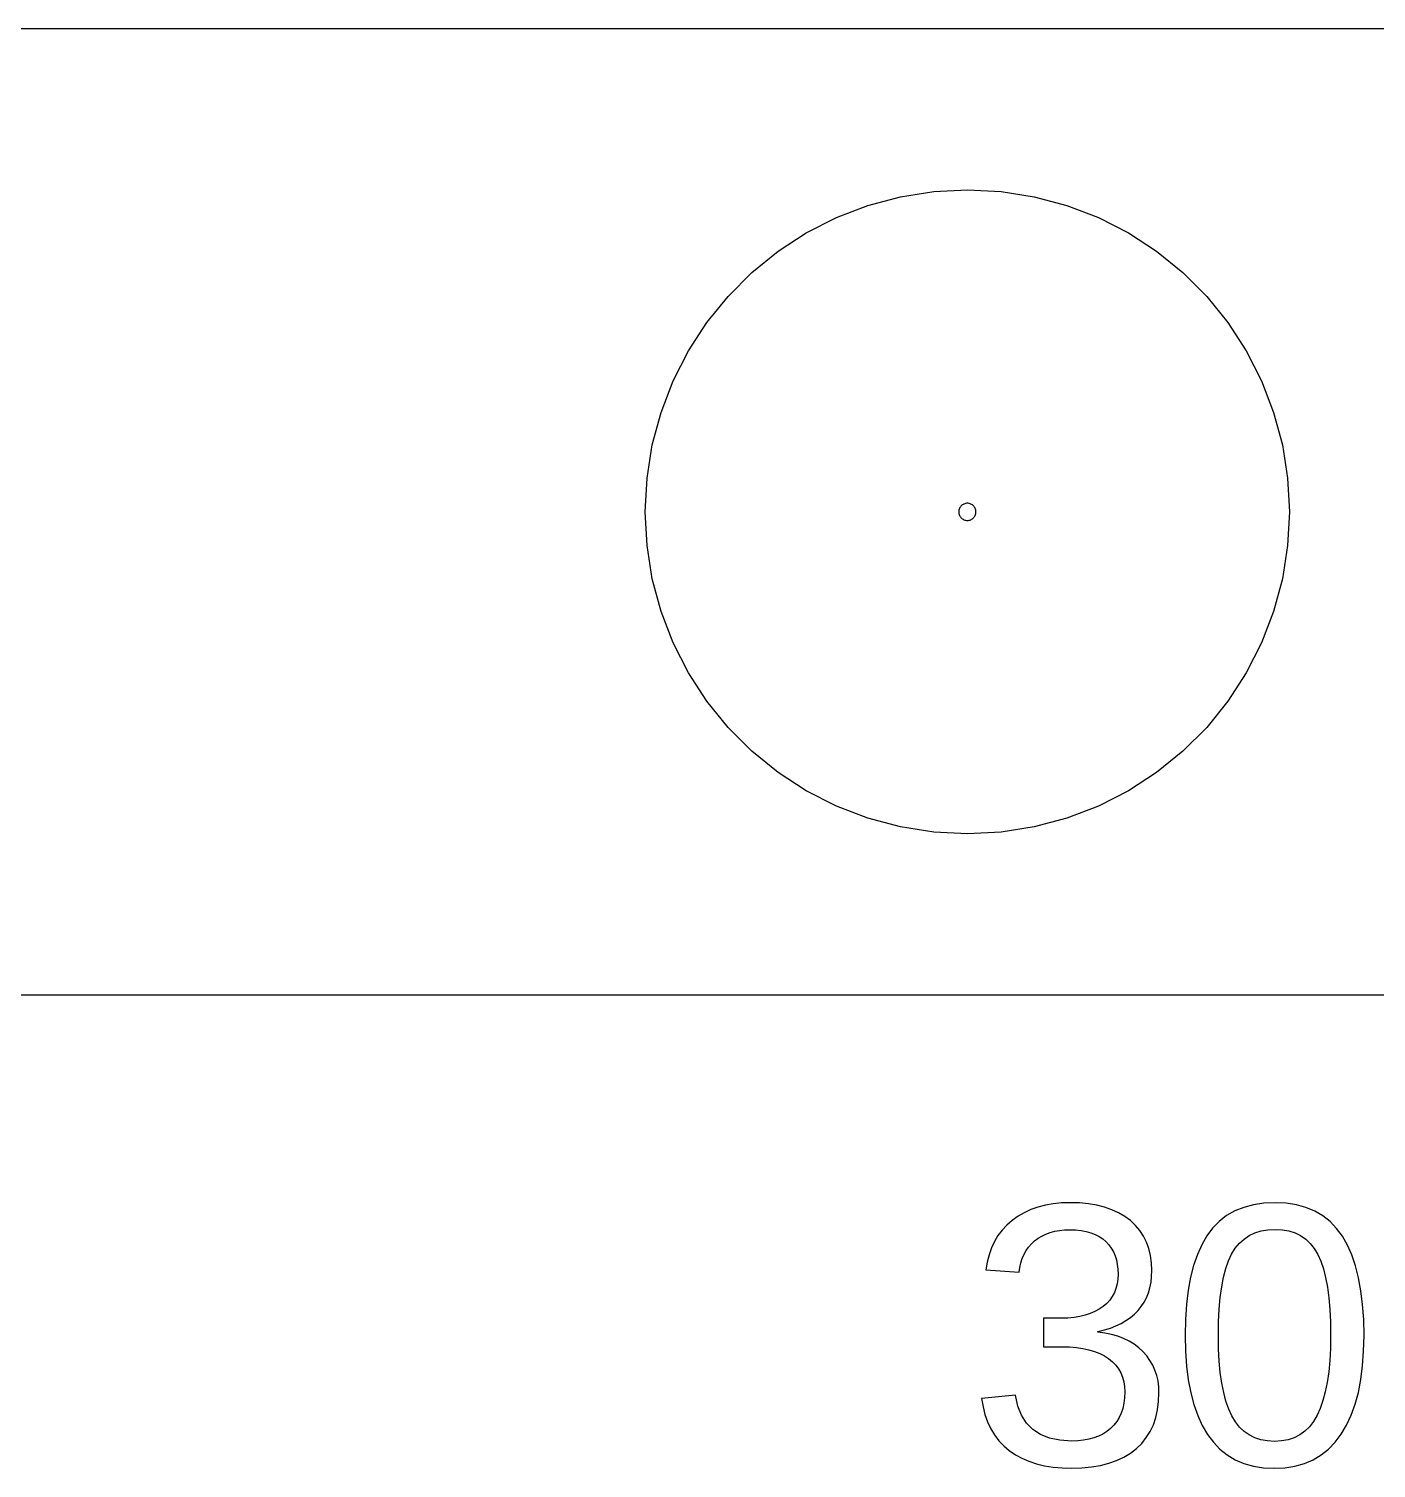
# Model space of a CAD drawing. Header units: metres. Extents: x -25 to 300, y -28 to 56.
# Drawn here: x 57.9 to 136.3, y -27.6 to 56.2 of the extents above; entities that cross this region are included whole.
import ezdxf

# ---------------------------------------------------------------- set-up
doc = ezdxf.new("R2010")
doc.units = ezdxf.units.M

msp = doc.modelspace()

# ---------------------------------------------------------------- linework, layer by layer
for p, q in [((300, 56.25), (0, 56.25)), ((106.706, 45.9573), (108.602, 46.4653)), ((108.602, 46.4653), (110.54, 46.7723)), ((110.54, 46.7723), (112.5, 46.875)), ((112.5, 46.875), (114.46, 46.7723)), ((114.46, 46.7723), (116.398, 46.4653)), ((116.398, 46.4653), (118.294, 45.9573)), ((103.125, 44.363), (104.874, 45.254)), ((104.874, 45.254), (106.706, 45.9573)), ((118.294, 45.9573), (120.126, 45.254)), ((120.126, 45.254), (121.875, 44.363)), ((101.479, 43.2941), (103.125, 44.363)), ((121.875, 44.363), (123.521, 43.2941)), ((99.9538, 42.059), (101.479, 43.2941)), ((123.521, 43.2941), (125.046, 42.059)), ((98.566, 40.6712), (99.9538, 42.059)), ((125.046, 42.059), (126.434, 40.6712)), ((97.3309, 39.146), (98.566, 40.6712)), ((126.434, 40.6712), (127.669, 39.146)), ((96.262, 37.5), (97.3309, 39.146)), ((127.669, 39.146), (128.738, 37.5)), ((95.371, 35.7513), (96.262, 37.5)), ((128.738, 37.5), (129.629, 35.7513)), ((94.6677, 33.9191), (95.371, 35.7513)), ((129.629, 35.7513), (130.332, 33.9191)), ((94.1597, 32.0233), (94.6677, 33.9191)), ((130.332, 33.9191), (130.84, 32.0233)), ((93.8527, 30.0849), (94.1597, 32.0233)), ((130.84, 32.0233), (131.147, 30.0849)), ((93.75, 28.125), (93.8527, 30.0849)), ((131.147, 30.0849), (131.25, 28.125)), ((112.165, 28.4966), (112.128, 28.4596)), ((112.206, 28.5295), (112.165, 28.4966)), ((112.25, 28.558), (112.206, 28.5295)), ((112.297, 28.5818), (112.25, 28.558)), ((112.345, 28.6005), (112.297, 28.5818)), ((112.396, 28.6141), (112.345, 28.6005)), ((112.448, 28.6223), (112.396, 28.6141)), ((112.5, 28.625), (112.448, 28.6223)), ((112.552, 28.6223), (112.5, 28.625)), ((112.604, 28.6141), (112.552, 28.6223)), ((112.655, 28.6005), (112.604, 28.6141)), ((112.703, 28.5818), (112.655, 28.6005)), ((112.75, 28.558), (112.703, 28.5818)), ((112.794, 28.5295), (112.75, 28.558)), ((112.835, 28.4966), (112.794, 28.5295)), ((112.872, 28.4596), (112.835, 28.4966)), ((93.8527, 26.1651), (93.75, 28.125)), ((112.003, 28.1773), (112, 28.125)), ((112, 28.125), (112.003, 28.0727)), ((112.011, 28.2289), (112.003, 28.1773)), ((112.003, 28.0727), (112.011, 28.021)), ((112.024, 28.2795), (112.011, 28.2289)), ((112.011, 28.021), (112.024, 27.9705)), ((112.043, 28.3284), (112.024, 28.2795)), ((112.024, 27.9705), (112.043, 27.9216)), ((112.067, 28.375), (112.043, 28.3284)), ((112.043, 27.9216), (112.067, 27.875)), ((112.095, 28.4189), (112.067, 28.375)), ((112.067, 27.875), (112.095, 27.8311)), ((112.128, 28.4596), (112.095, 28.4189)), ((112.095, 27.8311), (112.128, 27.7904)), ((112.128, 27.7904), (112.165, 27.7534)), ((112.165, 27.7534), (112.206, 27.7205)), ((112.206, 27.7205), (112.25, 27.692)), ((112.25, 27.692), (112.297, 27.6682)), ((112.297, 27.6682), (112.345, 27.6495)), ((112.655, 27.6495), (112.703, 27.6682)), ((112.703, 27.6682), (112.75, 27.692)), ((112.75, 27.692), (112.794, 27.7205)), ((112.794, 27.7205), (112.835, 27.7534)), ((112.835, 27.7534), (112.872, 27.7904)), ((112.905, 28.4189), (112.872, 28.4596)), ((112.872, 27.7904), (112.905, 27.8311)), ((112.933, 28.375), (112.905, 28.4189)), ((112.905, 27.8311), (112.933, 27.875)), ((112.957, 28.3284), (112.933, 28.375)), ((112.933, 27.875), (112.957, 27.9216)), ((112.976, 28.2795), (112.957, 28.3284)), ((112.957, 27.9216), (112.976, 27.9705)), ((112.989, 28.2289), (112.976, 28.2795)), ((112.976, 27.9705), (112.989, 28.021)), ((112.997, 28.1773), (112.989, 28.2289)), ((112.989, 28.021), (112.997, 28.0727)), ((113, 28.125), (112.997, 28.1773)), ((112.997, 28.0727), (113, 28.125)), ((131.25, 28.125), (131.147, 26.1651)), ((112.345, 27.6495), (112.396, 27.6359)), ((112.396, 27.6359), (112.448, 27.6277)), ((112.448, 27.6277), (112.5, 27.625)), ((112.5, 27.625), (112.552, 27.6277)), ((112.552, 27.6277), (112.604, 27.6359)), ((112.604, 27.6359), (112.655, 27.6495)), ((94.1597, 24.2267), (93.8527, 26.1651)), ((131.147, 26.1651), (130.84, 24.2267)), ((94.6677, 22.3309), (94.1597, 24.2267)), ((130.84, 24.2267), (130.332, 22.3309)), ((95.371, 20.4987), (94.6677, 22.3309)), ((130.332, 22.3309), (129.629, 20.4987)), ((96.262, 18.75), (95.371, 20.4987)), ((129.629, 20.4987), (128.738, 18.75)), ((97.3309, 17.104), (96.262, 18.75)), ((128.738, 18.75), (127.669, 17.104)), ((98.566, 15.5788), (97.3309, 17.104)), ((127.669, 17.104), (126.434, 15.5788)), ((99.9538, 14.191), (98.566, 15.5788)), ((126.434, 15.5788), (125.046, 14.191)), ((101.479, 12.9559), (99.9538, 14.191)), ((125.046, 14.191), (123.521, 12.9559)), ((103.125, 11.887), (101.479, 12.9559)), ((123.521, 12.9559), (121.875, 11.887)), ((104.874, 10.996), (103.125, 11.887)), ((121.875, 11.887), (120.126, 10.996)), ((106.706, 10.2927), (104.874, 10.996)), ((120.126, 10.996), (118.294, 10.2927)), ((108.602, 9.78473), (106.706, 10.2927)), ((118.294, 10.2927), (116.398, 9.78473)), ((110.54, 9.47771), (108.602, 9.78473)), ((112.5, 9.375), (110.54, 9.47771)), ((114.46, 9.47771), (112.5, 9.375)), ((116.398, 9.78473), (114.46, 9.47771)), ((0, 0), (300, 0)), ((116.202, -12.4977), (115.815, -12.6751)), ((116.612, -12.3526), (116.202, -12.4977)), ((117.046, -12.2397), (116.612, -12.3526)), ((117.503, -12.1591), (117.046, -12.2397)), ((117.984, -12.1107), (117.503, -12.1591)), ((118.488, -12.0946), (117.984, -12.1107)), ((119.036, -12.1109), (118.488, -12.0946)), ((119.553, -12.1599), (119.036, -12.1109)), ((120.038, -12.2415), (119.553, -12.1599)), ((120.492, -12.3558), (120.038, -12.2415)), ((120.914, -12.5027), (120.492, -12.3558)), ((121.305, -12.6822), (120.914, -12.5027)), ((128.588, -12.3661), (128.068, -12.5773)), ((129.155, -12.2153), (128.588, -12.3661)), ((129.767, -12.1248), (129.155, -12.2153)), ((130.425, -12.0946), (129.767, -12.1248)), ((131.065, -12.1251), (130.425, -12.0946)), ((131.662, -12.2166), (131.065, -12.1251)), ((132.215, -12.369), (131.662, -12.2166)), ((132.725, -12.5824), (132.215, -12.369)), ((114.8, -13.3969), (114.524, -13.6924)), ((115.111, -13.1266), (114.8, -13.3969)), ((115.451, -12.8847), (115.111, -13.1266)), ((115.815, -12.6751), (115.451, -12.8847)), ((121.664, -12.8944), (121.305, -12.6822)), ((121.992, -13.1392), (121.664, -12.8944)), ((122.285, -13.4127), (121.992, -13.1392)), ((127.163, -13.1806), (126.779, -13.5728)), ((127.592, -12.8488), (127.163, -13.1806)), ((128.068, -12.5773), (127.592, -12.8488)), ((133.192, -12.8568), (132.725, -12.5824)), ((133.615, -13.1921), (133.192, -12.8568)), ((133.995, -13.5884), (133.615, -13.1921)), ((114.281, -14.0132), (114.073, -14.3593)), ((114.524, -13.6924), (114.281, -14.0132)), ((116.418, -14.3186), (116.621, -14.1664)), ((116.621, -14.1664), (116.839, -14.0345)), ((116.839, -14.0345), (117.073, -13.9229)), ((117.073, -13.9229), (117.321, -13.8316)), ((117.321, -13.8316), (117.585, -13.7606)), ((117.585, -13.7606), (117.863, -13.7099)), ((117.863, -13.7099), (118.157, -13.6794)), ((118.157, -13.6794), (118.466, -13.6693)), ((118.466, -13.6693), (118.804, -13.6801)), ((118.804, -13.6801), (119.12, -13.7126)), ((119.12, -13.7126), (119.415, -13.7668)), ((119.415, -13.7668), (119.689, -13.8426)), ((119.689, -13.8426), (119.941, -13.9401)), ((119.941, -13.9401), (120.171, -14.0592)), ((120.171, -14.0592), (120.38, -14.2)), ((120.38, -14.2), (120.568, -14.3625)), ((122.539, -13.712), (122.285, -13.4127)), ((122.753, -14.037), (122.539, -13.712)), ((122.929, -14.3876), (122.753, -14.037)), ((126.441, -14.0253), (126.146, -14.5379)), ((126.779, -13.5728), (126.441, -14.0253)), ((128.335, -14.4572), (128.606, -14.2097)), ((128.606, -14.2097), (128.907, -14.0072)), ((128.907, -14.0072), (129.24, -13.8498)), ((129.24, -13.8498), (129.604, -13.7373)), ((129.604, -13.7373), (129.999, -13.6698)), ((129.999, -13.6698), (130.425, -13.6473)), ((130.425, -13.6473), (130.84, -13.6702)), ((130.84, -13.6702), (131.225, -13.7387)), ((131.225, -13.7387), (131.58, -13.8529)), ((131.58, -13.8529), (131.904, -14.0128)), ((131.904, -14.0128), (132.198, -14.2183)), ((132.198, -14.2183), (132.461, -14.4695)), ((134.332, -14.0457), (133.995, -13.5884)), ((134.627, -14.5627), (134.332, -14.0457)), ((113.9, -14.7308), (113.761, -15.1275)), ((114.073, -14.3593), (113.9, -14.7308)), ((115.8, -15.0992), (115.924, -14.8791)), ((115.924, -14.8791), (116.068, -14.6757)), ((116.068, -14.6757), (116.233, -14.4888)), ((116.233, -14.4888), (116.418, -14.3186)), ((120.568, -14.3625), (120.733, -14.5433)), ((120.733, -14.5433), (120.877, -14.7398)), ((120.877, -14.7398), (120.999, -14.952)), ((120.999, -14.952), (121.098, -15.18)), ((123.066, -14.7639), (122.929, -14.3876)), ((123.164, -15.1659), (123.066, -14.7639)), ((126.146, -14.5379), (125.89, -15.1111)), ((127.887, -15.0871), (128.096, -14.7496)), ((128.096, -14.7496), (128.335, -14.4572)), ((132.461, -14.4695), (132.694, -14.7664)), ((132.694, -14.7664), (132.897, -15.109)), ((134.883, -15.1384), (134.627, -14.5627)), ((113.656, -15.5495), (113.585, -15.9967)), ((113.761, -15.1275), (113.656, -15.5495)), ((115.51, -16.1457), (115.552, -15.8592)), ((115.552, -15.8592), (115.614, -15.5893)), ((115.614, -15.5893), (115.697, -15.3359)), ((115.697, -15.3359), (115.8, -15.0992)), ((121.098, -15.18), (121.176, -15.4237)), ((121.176, -15.4237), (121.231, -15.6832)), ((121.231, -15.6832), (121.264, -15.9583)), ((123.222, -15.5936), (123.164, -15.1659)), ((123.242, -16.0469), (123.222, -15.5936)), ((125.674, -15.7449), (125.497, -16.4394)), ((125.89, -15.1111), (125.674, -15.7449)), ((127.55, -15.923), (127.707, -15.476)), ((127.707, -15.476), (127.887, -15.0871)), ((132.897, -15.109), (133.072, -15.5025)), ((133.072, -15.5025), (133.225, -15.9518)), ((135.1, -15.7727), (134.883, -15.1384)), ((135.277, -16.4657), (135.1, -15.7727)), ((113.585, -15.9967), (115.51, -16.1457)), ((121.261, -16.5426), (121.221, -16.8195)), ((121.275, -16.2492), (121.261, -16.5426)), ((121.264, -15.9583), (121.275, -16.2492)), ((123.129, -17.0445), (123.192, -16.7287)), ((123.192, -16.7287), (123.229, -16.3961)), ((123.229, -16.3961), (123.242, -16.0469)), ((125.497, -16.4394), (125.359, -17.1945)), ((127.31, -16.9911), (127.418, -16.428)), ((127.418, -16.428), (127.55, -15.923)), ((133.225, -15.9518), (133.353, -16.4572)), ((133.353, -16.4572), (133.459, -17.0185)), ((135.415, -17.2172), (135.277, -16.4657)), ((120.936, -17.5522), (120.787, -17.7637)), ((121.058, -17.3244), (120.936, -17.5522)), ((121.153, -17.0801), (121.058, -17.3244)), ((121.221, -16.8195), (121.153, -17.0801)), ((122.928, -17.6259), (123.041, -17.3436)), ((123.041, -17.3436), (123.129, -17.0445)), ((125.359, -17.1945), (125.261, -18.0102)), ((127.225, -17.6122), (127.31, -16.9911)), ((133.459, -17.0185), (133.541, -17.6358)), ((135.514, -18.0274), (135.415, -17.2172)), ((119.93, -18.4361), (119.658, -18.5533)), ((120.18, -18.2975), (119.93, -18.4361)), ((120.408, -18.1376), (120.18, -18.2975)), ((120.611, -17.9588), (120.408, -18.1376)), ((120.787, -17.7637), (120.611, -17.9588)), ((122.227, -18.5873), (122.439, -18.3728)), ((122.439, -18.3728), (122.627, -18.1406)), ((122.627, -18.1406), (122.79, -17.8916)), ((122.79, -17.8916), (122.928, -17.6259)), ((125.261, -18.0102), (125.201, -18.8866)), ((127.129, -19.0284), (127.165, -18.2913)), ((127.165, -18.2913), (127.225, -17.6122)), ((133.541, -17.6358), (133.599, -18.3091)), ((133.599, -18.3091), (133.635, -19.0384)), ((135.573, -18.8961), (135.514, -18.0274)), ((117.967, -18.8198), (116.924, -18.8198)), ((116.924, -18.8198), (116.924, -20.4791)), ((118.35, -18.8091), (117.967, -18.8198)), ((118.71, -18.7772), (118.35, -18.8091)), ((119.048, -18.7239), (118.71, -18.7772)), ((119.364, -18.6493), (119.048, -18.7239)), ((119.658, -18.5533), (119.364, -18.6493)), ((120.825, -19.39), (121.151, -19.2654)), ((121.151, -19.2654), (121.454, -19.1229)), ((121.454, -19.1229), (121.734, -18.9624)), ((121.734, -18.9624), (121.992, -18.7838)), ((121.992, -18.7838), (122.227, -18.5873)), ((125.201, -18.8866), (125.182, -19.8236)), ((127.117, -19.8236), (127.129, -19.0284)), ((133.635, -19.0384), (133.646, -19.8236)), ((135.593, -19.8236), (135.573, -18.8961)), ((120.105, -19.5852), (120.476, -19.4966)), ((120.105, -19.6275), (120.105, -19.5852)), ((120.513, -19.6854), (120.105, -19.6275)), ((120.476, -19.4966), (120.825, -19.39)), ((120.898, -19.7675), (120.513, -19.6854)), ((121.26, -19.8737), (120.898, -19.7675)), ((121.599, -20.0039), (121.26, -19.8737)), ((121.914, -20.1583), (121.599, -20.0039)), ((125.182, -19.8236), (125.202, -20.7414)), ((127.129, -20.5966), (127.117, -19.8236)), ((133.646, -19.8236), (133.634, -20.582)), ((135.572, -20.7364), (135.593, -19.8236)), ((116.924, -20.4791), (118.01, -20.4791)), ((118.01, -20.4791), (118.44, -20.49)), ((118.44, -20.49), (118.845, -20.5225)), ((118.845, -20.5225), (119.224, -20.5768)), ((119.224, -20.5768), (119.576, -20.6528)), ((119.576, -20.6528), (119.903, -20.7505)), ((119.903, -20.7505), (120.203, -20.8699)), ((120.203, -20.8699), (120.478, -21.0111)), ((122.206, -20.3368), (121.914, -20.1583)), ((122.475, -20.5394), (122.206, -20.3368)), ((122.721, -20.7661), (122.475, -20.5394)), ((122.941, -21.0123), (122.721, -20.7661)), ((125.202, -20.7414), (125.263, -21.6026)), ((127.166, -21.316), (127.129, -20.5966)), ((133.634, -20.582), (133.597, -21.2899)), ((135.51, -21.5936), (135.572, -20.7364)), ((120.478, -21.0111), (120.726, -21.1739)), ((120.726, -21.1739), (120.947, -21.3557)), ((120.947, -21.3557), (121.138, -21.5546)), ((121.138, -21.5546), (121.3, -21.7706)), ((121.3, -21.7706), (121.432, -22.0036)), ((123.131, -21.2738), (122.941, -21.0123)), ((123.292, -21.5508), (123.131, -21.2738)), ((123.423, -21.8432), (123.292, -21.5508)), ((125.263, -21.6026), (125.364, -22.4072)), ((127.227, -21.9819), (127.166, -21.316)), ((133.597, -21.2899), (133.536, -21.9471)), ((135.406, -22.3953), (135.51, -21.5936)), ((121.432, -22.0036), (121.535, -22.2536)), ((121.535, -22.2536), (121.608, -22.5207)), ((121.608, -22.5207), (121.652, -22.8049)), ((123.526, -22.1511), (123.423, -21.8432)), ((123.599, -22.4744), (123.526, -22.1511)), ((123.643, -22.8131), (123.599, -22.4744)), ((125.364, -22.4072), (125.506, -23.1552)), ((127.312, -22.5941), (127.227, -21.9819)), ((127.422, -23.1526), (127.312, -22.5941)), ((133.449, -22.5537), (133.339, -23.1096)), ((133.536, -21.9471), (133.449, -22.5537)), ((135.262, -23.1414), (135.406, -22.3953)), ((115.307, -23.3085), (113.33, -23.4888)), ((115.442, -23.9319), (115.307, -23.3085)), ((121.654, -23.4501), (121.616, -23.7722)), ((121.652, -22.8049), (121.667, -23.1062)), ((121.667, -23.1062), (121.654, -23.4501)), ((123.637, -23.6752), (123.657, -23.1673)), ((123.657, -23.1673), (123.643, -22.8131)), ((125.506, -23.1552), (125.688, -23.8465)), ((127.556, -23.6576), (127.422, -23.1526)), ((133.339, -23.1096), (133.203, -23.615)), ((135.076, -23.8319), (135.262, -23.1414)), ((113.33, -23.4888), (113.411, -23.9761)), ((113.411, -23.9761), (113.526, -24.4327)), ((115.655, -24.4722), (115.442, -23.9319)), ((121.551, -24.0725), (121.461, -24.351)), ((121.616, -23.7722), (121.551, -24.0725)), ((123.472, -24.6027), (123.575, -24.1537)), ((123.575, -24.1537), (123.637, -23.6752)), ((125.688, -23.8465), (125.911, -24.4813)), ((127.715, -24.109), (127.556, -23.6576)), ((127.898, -24.5067), (127.715, -24.109)), ((133.044, -24.0697), (132.859, -24.4738)), ((133.203, -23.615), (133.044, -24.0697)), ((134.848, -24.4669), (135.076, -23.8319)), ((113.526, -24.4327), (113.676, -24.8585)), ((113.676, -24.8585), (113.86, -25.2536)), ((115.946, -24.9294), (115.655, -24.4722)), ((116.315, -25.3034), (115.946, -24.9294)), ((121.036, -25.0557), (120.842, -25.247)), ((121.203, -24.8426), (121.036, -25.0557)), ((121.345, -24.6077), (121.203, -24.8426)), ((121.461, -24.351), (121.345, -24.6077)), ((123.142, -25.4124), (123.328, -25.0223)), ((123.328, -25.0223), (123.472, -24.6027)), ((125.911, -24.4813), (126.175, -25.0595)), ((126.175, -25.0595), (126.479, -25.581)), ((128.108, -24.8541), (127.898, -24.5067)), ((128.347, -25.1551), (128.108, -24.8541)), ((132.41, -25.1366), (132.142, -25.397)), ((132.648, -24.8289), (132.41, -25.1366)), ((132.859, -24.4738), (132.648, -24.8289)), ((134.269, -25.5701), (134.579, -25.0463)), ((134.579, -25.0463), (134.848, -24.4669)), ((113.86, -25.2536), (114.079, -25.618)), ((114.079, -25.618), (114.332, -25.9516)), ((114.332, -25.9516), (114.619, -26.2546)), ((116.762, -25.5944), (116.315, -25.3034)), ((117.288, -25.8022), (116.762, -25.5944)), ((117.891, -25.9268), (117.288, -25.8022)), ((118.573, -25.9684), (117.891, -25.9268)), ((118.924, -25.9572), (118.573, -25.9684)), ((119.257, -25.9233), (118.924, -25.9572)), ((119.57, -25.867), (119.257, -25.9233)), ((119.863, -25.7881), (119.57, -25.867)), ((120.137, -25.6866), (119.863, -25.7881)), ((120.392, -25.5626), (120.137, -25.6866)), ((120.627, -25.4161), (120.392, -25.5626)), ((120.842, -25.247), (120.627, -25.4161)), ((122.648, -26.1043), (122.915, -25.7731)), ((122.915, -25.7731), (123.142, -25.4124)), ((126.479, -25.581), (126.823, -26.0431)), ((128.614, -25.4099), (128.347, -25.1551)), ((128.911, -25.6183), (128.614, -25.4099)), ((129.236, -25.7804), (128.911, -25.6183)), ((129.589, -25.8962), (129.236, -25.7804)), ((129.971, -25.9657), (129.589, -25.8962)), ((130.383, -25.9888), (129.971, -25.9657)), ((130.791, -25.9651), (130.383, -25.9888)), ((131.171, -25.8941), (130.791, -25.9651)), ((131.523, -25.7758), (131.171, -25.8941)), ((131.847, -25.61), (131.523, -25.7758)), ((132.142, -25.397), (131.847, -25.61)), ((133.918, -26.0347), (134.269, -25.5701)), ((114.619, -26.2546), (114.94, -26.5268)), ((114.94, -26.5268), (115.294, -26.7672)), ((115.294, -26.7672), (115.676, -26.9755)), ((121.608, -26.9076), (121.991, -26.6747)), ((121.991, -26.6747), (122.338, -26.406)), ((122.338, -26.406), (122.648, -26.1043)), ((126.823, -26.0431), (127.208, -26.4435)), ((127.208, -26.4435), (127.633, -26.7824)), ((127.633, -26.7824), (128.098, -27.0596)), ((132.63, -27.0569), (133.099, -26.7781)), ((133.099, -26.7781), (133.528, -26.4374)), ((133.528, -26.4374), (133.918, -26.0347)), ((115.676, -26.9755), (116.087, -27.1518)), ((116.087, -27.1518), (116.527, -27.2961)), ((116.527, -27.2961), (116.995, -27.4082)), ((116.995, -27.4082), (117.492, -27.4884)), ((117.492, -27.4884), (118.018, -27.5364)), ((118.018, -27.5364), (118.573, -27.5525)), ((118.573, -27.5525), (119.167, -27.5346)), ((119.167, -27.5346), (119.726, -27.4808)), ((119.726, -27.4808), (120.249, -27.3913)), ((120.249, -27.3913), (120.737, -27.2658)), ((120.737, -27.2658), (121.191, -27.1046)), ((121.191, -27.1046), (121.608, -26.9076)), ((128.098, -27.0596), (128.603, -27.2753)), ((128.603, -27.2753), (129.149, -27.4292)), ((129.149, -27.4292), (129.734, -27.5217)), ((129.734, -27.5217), (130.361, -27.5525)), ((130.361, -27.5525), (130.987, -27.5215)), ((130.987, -27.5215), (131.574, -27.4286)), ((131.574, -27.4286), (132.122, -27.2737)), ((132.122, -27.2737), (132.63, -27.0569))]:
    msp.add_line(p, q)

doc.saveas('drawing.dxf')
